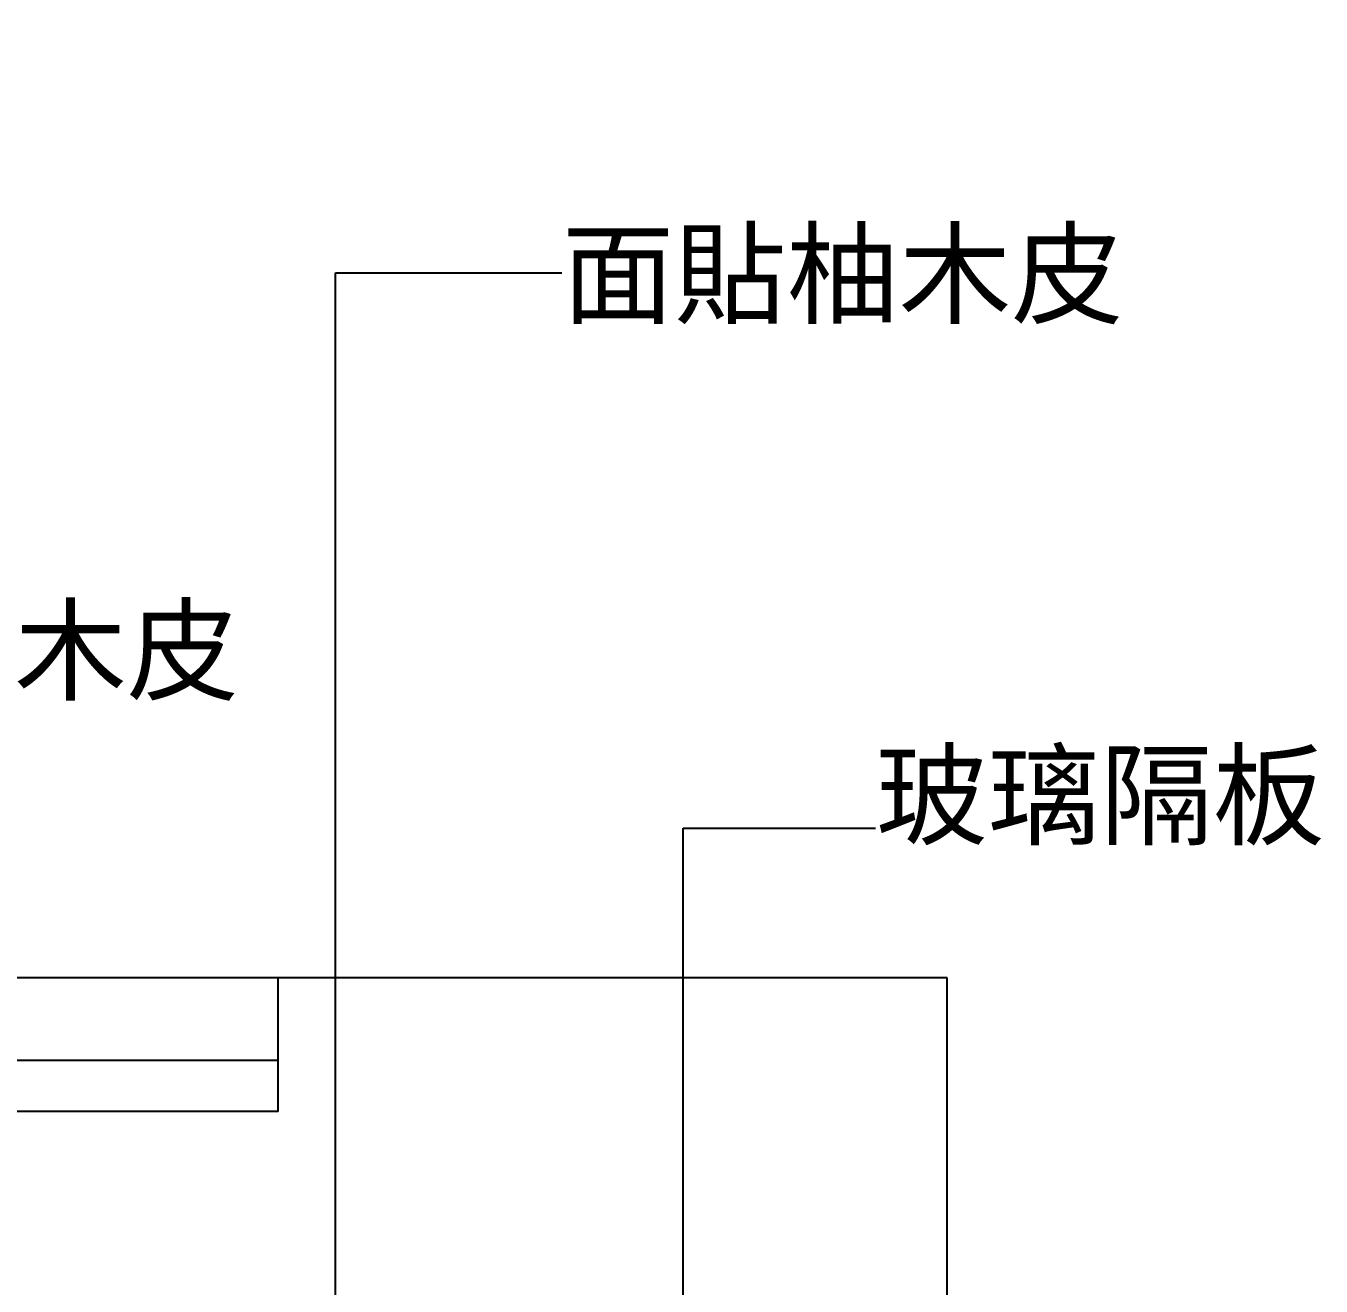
# Model space of a CAD drawing. Header units: centimetres. Extents: x 1966 to 8787, y 7398 to 12383.
# Drawn here: x 4261.8 to 4387.6, y 7878.9 to 8001.3 of the extents above; entities that cross this region are included whole.
import ezdxf
from ezdxf import colors
from ezdxf.entities.mleader import LeaderData, LeaderLine
from ezdxf.math import Vec2, Vec3

# ---------------------------------------------------------------- set-up
doc = ezdxf.new("R2010")
doc.units = ezdxf.units.CM
doc.layers.add('8', color=8, linetype='Continuous')
doc.styles.get("Standard").update_dxf_attribs({"font": 'arial.ttf', "height": 10})

msp = doc.modelspace()

# ---------------------------------------------------------------- linework, layer by layer
for p, q in [((4291.89, 7977.31), (4313.87, 7977.31)), ((4325.65, 7923.35), (4344.34, 7923.35)), ((4351.3, 7908.82), (3897.3, 7908.82)), ((4286.3, 7908.82), (3977.3, 7908.82)), ((4286.3, 7900.82), (4286.3, 7908.82)), ((4351.3, 7628.82), (4351.3, 7908.82)), ((4222.3, 7900.82), (4286.3, 7900.82)), ((4286.3, 7895.82), (4286.3, 7900.82)), ((4286.3, 7895.82), (4222.3, 7895.82))]:
    msp.add_line(p, q)

# ---------------------------------------------------------------- texts
at = {"layer": '8', "color": 7, "char_height": 8, "attachment_point": 4}
for s, insert in [('{\\fSimSun|b0|i0|c134|p2;面貼柚木皮}', (4313.87, 7976.76)), ('{\\fSimSun|b0|i0|c134|p2;面貼柚木皮}', (4227.94, 7940.18)), ('{\\fSimSun|b0|i0|c134|p2;玻璃隔板}', (4344.34, 7926.12))]:
    msp.add_mtext(s, dxfattribs=dict(at, insert=insert))

# ---------------------------------------------------------------- leaders
ml = msp.add_multileader_mtext('Standard')
ml.set_content('', color=256)
ml.set_leader_properties()
ml.build(insert=Vec2(0, 0))
ml.multileader.update_dxf_attribs({"has_dogleg": 0})
ctx = ml.context
ctx.base_point, ctx.char_height, ctx.plane_origin = Vec3(4291.89, 7977.31), 48, Vec3(4291.89, 7667.84)
notes = []
notes.append((ctx, [(0, (1, 1, 0), (4283.89, 7977.31), (1, 0), 8, [(0, [(4291.89, 7667.84)], 0, [])])]))
ctx.mtext.insert, ctx.mtext.flow_direction = Vec3(4293.89, 8001.31), 5
ml = msp.add_multileader_mtext('Standard')
ml.set_content('', color=256)
ml.set_leader_properties()
ml.build(insert=Vec2(0, 0))
ml.multileader.update_dxf_attribs({"has_dogleg": 0})
ctx = ml.context
ctx.base_point, ctx.char_height, ctx.plane_origin = Vec3(4321.65, 7923.35), 48, Vec3(4325.65, 7740.82)
ctx.text_align_type = 2
notes.append((ctx, [(0, (1, 1, 0), (4333.65, 7923.35), (-1, 0), 8, [(0, [(4325.65, 7740.82)], 0, [])])]))
ctx.mtext.insert, ctx.mtext.alignment, ctx.mtext.flow_direction = Vec3(4323.65, 7947.35), 3, 5
for ctx, leaders in notes:
    for number, flags, end, landing, length, lines in leaders:
        leader = LeaderData()
        leader.index, (leader.has_last_leader_line, leader.has_dogleg_vector, leader.attachment_direction) = number, flags
        leader.last_leader_point, leader.dogleg_vector, leader.dogleg_length = Vec3(end), Vec3(landing), length
        for number, points, colour, breaks in lines:
            line = LeaderLine()
            line.index, line.vertices, line.color, line.breaks = number, Vec3.list(points), colors.encode_raw_color(colour), breaks
            leader.lines.append(line)
        ctx.leaders.append(leader)

doc.saveas('drawing.dxf')
